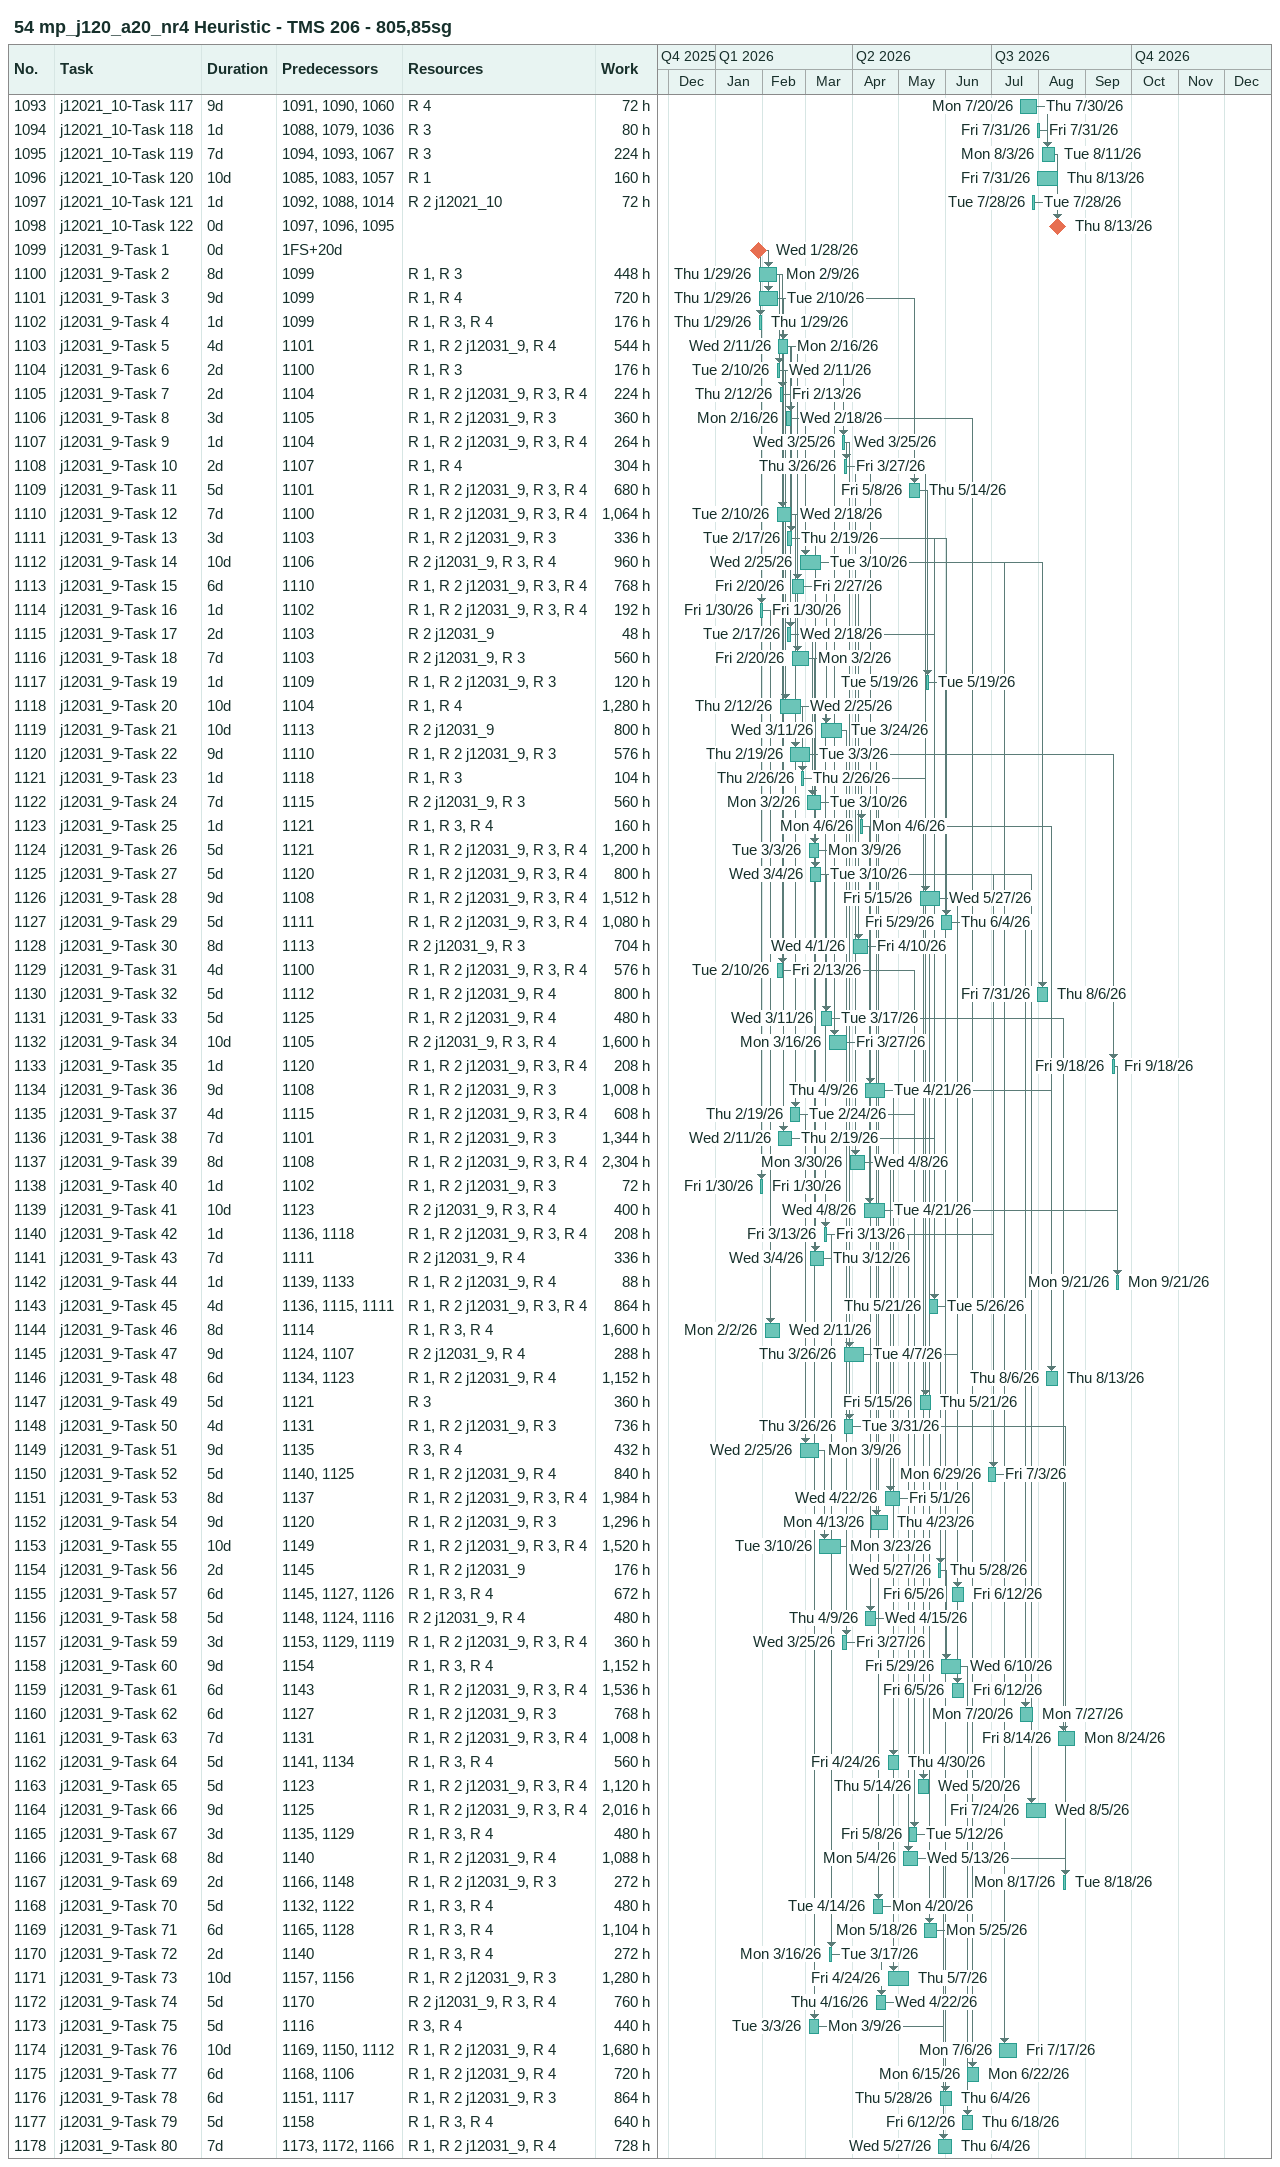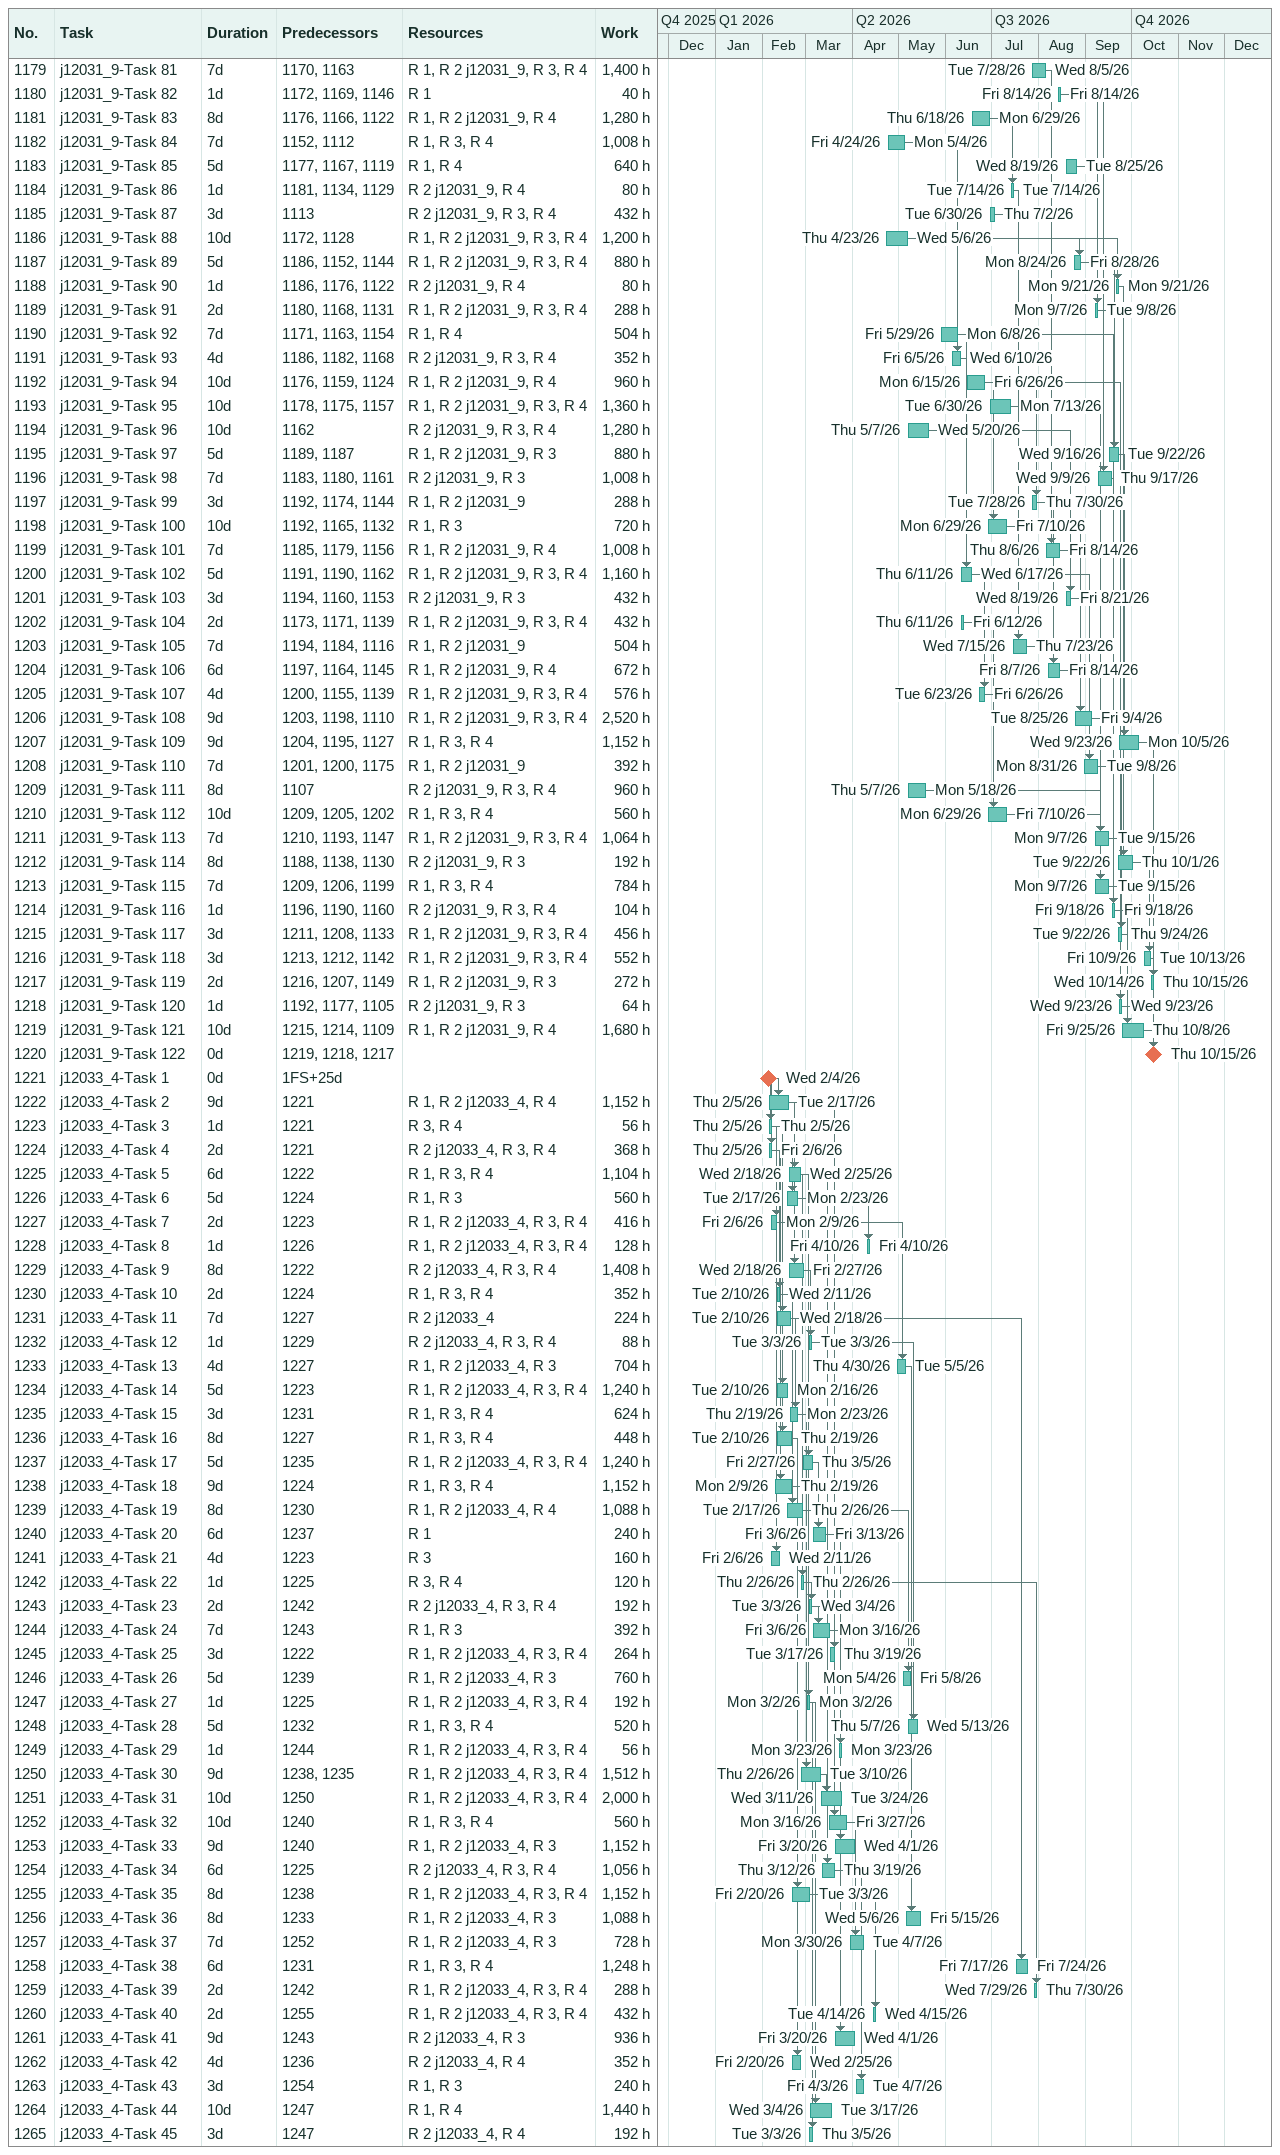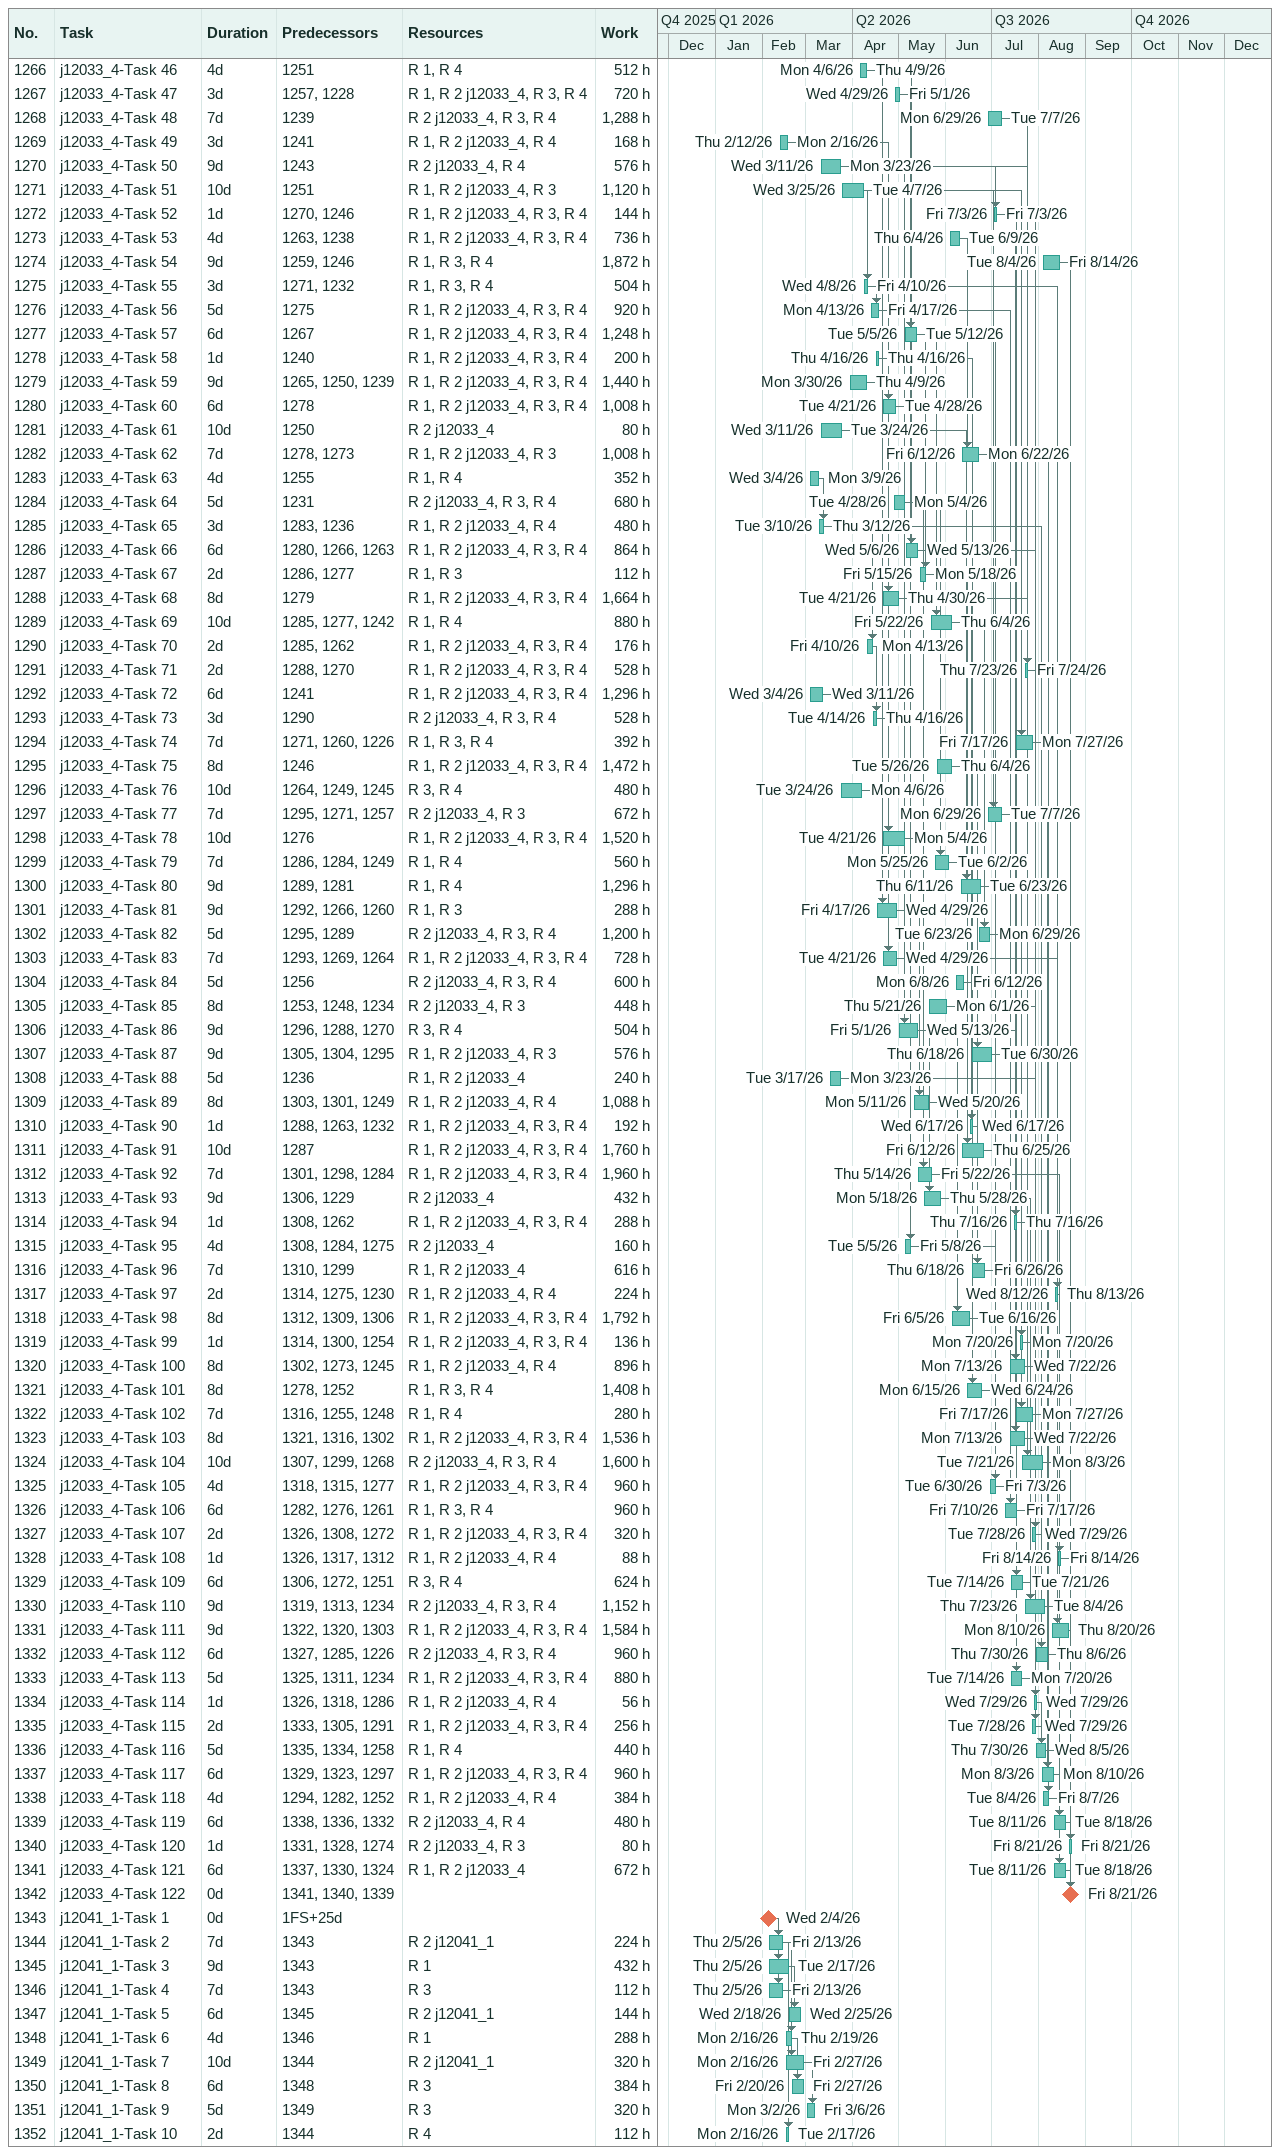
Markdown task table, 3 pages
54 mp_j120_a20_nr4 Heuristic - TMS 206 - 805,85sg

| ID | Task | Duration | Start | Finish | Predecessors | Resources | Work (h) |
|---|---|---|---|---|---|---|---|
| 1093 | j12021_10-Task 117 | 9d | 2026-07-20 | 2026-07-30 | 1091, 1090, 1060 | R 4 | 72 |
| 1094 | j12021_10-Task 118 | 1d | 2026-07-31 | 2026-07-31 | 1088, 1079, 1036 | R 3 | 80 |
| 1095 | j12021_10-Task 119 | 7d | 2026-08-03 | 2026-08-11 | 1094, 1093, 1067 | R 3 | 224 |
| 1096 | j12021_10-Task 120 | 10d | 2026-07-31 | 2026-08-13 | 1085, 1083, 1057 | R 1 | 160 |
| 1097 | j12021_10-Task 121 | 1d | 2026-07-28 | 2026-07-28 | 1092, 1088, 1014 | R 2 j12021_10 | 72 |
| 1098 | j12021_10-Task 122 | 0d | 2026-08-13 | 2026-08-13 | 1097, 1096, 1095 |  |  |
| 1099 | j12031_9-Task 1 | 0d | 2026-01-28 | 2026-01-28 | 1FS+20d |  |  |
| 1100 | j12031_9-Task 2 | 8d | 2026-01-29 | 2026-02-09 | 1099 | R 1, R 3 | 448 |
| 1101 | j12031_9-Task 3 | 9d | 2026-01-29 | 2026-02-10 | 1099 | R 1, R 4 | 720 |
| 1102 | j12031_9-Task 4 | 1d | 2026-01-29 | 2026-01-29 | 1099 | R 1, R 3, R 4 | 176 |
| 1103 | j12031_9-Task 5 | 4d | 2026-02-11 | 2026-02-16 | 1101 | R 1, R 2 j12031_9, R 4 | 544 |
| 1104 | j12031_9-Task 6 | 2d | 2026-02-10 | 2026-02-11 | 1100 | R 1, R 3 | 176 |
| 1105 | j12031_9-Task 7 | 2d | 2026-02-12 | 2026-02-13 | 1104 | R 1, R 2 j12031_9, R 3, R 4 | 224 |
| 1106 | j12031_9-Task 8 | 3d | 2026-02-16 | 2026-02-18 | 1105 | R 1, R 2 j12031_9, R 3 | 360 |
| 1107 | j12031_9-Task 9 | 1d | 2026-03-25 | 2026-03-25 | 1104 | R 1, R 2 j12031_9, R 3, R 4 | 264 |
| 1108 | j12031_9-Task 10 | 2d | 2026-03-26 | 2026-03-27 | 1107 | R 1, R 4 | 304 |
| 1109 | j12031_9-Task 11 | 5d | 2026-05-08 | 2026-05-14 | 1101 | R 1, R 2 j12031_9, R 3, R 4 | 680 |
| 1110 | j12031_9-Task 12 | 7d | 2026-02-10 | 2026-02-18 | 1100 | R 1, R 2 j12031_9, R 3, R 4 | 1064 |
| 1111 | j12031_9-Task 13 | 3d | 2026-02-17 | 2026-02-19 | 1103 | R 1, R 2 j12031_9, R 3 | 336 |
| 1112 | j12031_9-Task 14 | 10d | 2026-02-25 | 2026-03-10 | 1106 | R 2 j12031_9, R 3, R 4 | 960 |
| 1113 | j12031_9-Task 15 | 6d | 2026-02-20 | 2026-02-27 | 1110 | R 1, R 2 j12031_9, R 3, R 4 | 768 |
| 1114 | j12031_9-Task 16 | 1d | 2026-01-30 | 2026-01-30 | 1102 | R 1, R 2 j12031_9, R 3, R 4 | 192 |
| 1115 | j12031_9-Task 17 | 2d | 2026-02-17 | 2026-02-18 | 1103 | R 2 j12031_9 | 48 |
| 1116 | j12031_9-Task 18 | 7d | 2026-02-20 | 2026-03-02 | 1103 | R 2 j12031_9, R 3 | 560 |
| 1117 | j12031_9-Task 19 | 1d | 2026-05-19 | 2026-05-19 | 1109 | R 1, R 2 j12031_9, R 3 | 120 |
| 1118 | j12031_9-Task 20 | 10d | 2026-02-12 | 2026-02-25 | 1104 | R 1, R 4 | 1280 |
| 1119 | j12031_9-Task 21 | 10d | 2026-03-11 | 2026-03-24 | 1113 | R 2 j12031_9 | 800 |
| 1120 | j12031_9-Task 22 | 9d | 2026-02-19 | 2026-03-03 | 1110 | R 1, R 2 j12031_9, R 3 | 576 |
| 1121 | j12031_9-Task 23 | 1d | 2026-02-26 | 2026-02-26 | 1118 | R 1, R 3 | 104 |
| 1122 | j12031_9-Task 24 | 7d | 2026-03-02 | 2026-03-10 | 1115 | R 2 j12031_9, R 3 | 560 |
| 1123 | j12031_9-Task 25 | 1d | 2026-04-06 | 2026-04-06 | 1121 | R 1, R 3, R 4 | 160 |
| 1124 | j12031_9-Task 26 | 5d | 2026-03-03 | 2026-03-09 | 1121 | R 1, R 2 j12031_9, R 3, R 4 | 1200 |
| 1125 | j12031_9-Task 27 | 5d | 2026-03-04 | 2026-03-10 | 1120 | R 1, R 2 j12031_9, R 3, R 4 | 800 |
| 1126 | j12031_9-Task 28 | 9d | 2026-05-15 | 2026-05-27 | 1108 | R 1, R 2 j12031_9, R 3, R 4 | 1512 |
| 1127 | j12031_9-Task 29 | 5d | 2026-05-29 | 2026-06-04 | 1111 | R 1, R 2 j12031_9, R 3, R 4 | 1080 |
| 1128 | j12031_9-Task 30 | 8d | 2026-04-01 | 2026-04-10 | 1113 | R 2 j12031_9, R 3 | 704 |
| 1129 | j12031_9-Task 31 | 4d | 2026-02-10 | 2026-02-13 | 1100 | R 1, R 2 j12031_9, R 3, R 4 | 576 |
| 1130 | j12031_9-Task 32 | 5d | 2026-07-31 | 2026-08-06 | 1112 | R 1, R 2 j12031_9, R 4 | 800 |
| 1131 | j12031_9-Task 33 | 5d | 2026-03-11 | 2026-03-17 | 1125 | R 1, R 2 j12031_9, R 4 | 480 |
| 1132 | j12031_9-Task 34 | 10d | 2026-03-16 | 2026-03-27 | 1105 | R 2 j12031_9, R 3, R 4 | 1600 |
| 1133 | j12031_9-Task 35 | 1d | 2026-09-18 | 2026-09-18 | 1120 | R 1, R 2 j12031_9, R 3, R 4 | 208 |
| 1134 | j12031_9-Task 36 | 9d | 2026-04-09 | 2026-04-21 | 1108 | R 1, R 2 j12031_9, R 3 | 1008 |
| 1135 | j12031_9-Task 37 | 4d | 2026-02-19 | 2026-02-24 | 1115 | R 1, R 2 j12031_9, R 3, R 4 | 608 |
| 1136 | j12031_9-Task 38 | 7d | 2026-02-11 | 2026-02-19 | 1101 | R 1, R 2 j12031_9, R 3 | 1344 |
| 1137 | j12031_9-Task 39 | 8d | 2026-03-30 | 2026-04-08 | 1108 | R 1, R 2 j12031_9, R 3, R 4 | 2304 |
| 1138 | j12031_9-Task 40 | 1d | 2026-01-30 | 2026-01-30 | 1102 | R 1, R 2 j12031_9, R 3 | 72 |
| 1139 | j12031_9-Task 41 | 10d | 2026-04-08 | 2026-04-21 | 1123 | R 2 j12031_9, R 3, R 4 | 400 |
| 1140 | j12031_9-Task 42 | 1d | 2026-03-13 | 2026-03-13 | 1136, 1118 | R 1, R 2 j12031_9, R 3, R 4 | 208 |
| 1141 | j12031_9-Task 43 | 7d | 2026-03-04 | 2026-03-12 | 1111 | R 2 j12031_9, R 4 | 336 |
| 1142 | j12031_9-Task 44 | 1d | 2026-09-21 | 2026-09-21 | 1139, 1133 | R 1, R 2 j12031_9, R 4 | 88 |
| 1143 | j12031_9-Task 45 | 4d | 2026-05-21 | 2026-05-26 | 1136, 1115, 1111 | R 1, R 2 j12031_9, R 3, R 4 | 864 |
| 1144 | j12031_9-Task 46 | 8d | 2026-02-02 | 2026-02-11 | 1114 | R 1, R 3, R 4 | 1600 |
| 1145 | j12031_9-Task 47 | 9d | 2026-03-26 | 2026-04-07 | 1124, 1107 | R 2 j12031_9, R 4 | 288 |
| 1146 | j12031_9-Task 48 | 6d | 2026-08-06 | 2026-08-13 | 1134, 1123 | R 1, R 2 j12031_9, R 4 | 1152 |
| 1147 | j12031_9-Task 49 | 5d | 2026-05-15 | 2026-05-21 | 1121 | R 3 | 360 |
| 1148 | j12031_9-Task 50 | 4d | 2026-03-26 | 2026-03-31 | 1131 | R 1, R 2 j12031_9, R 3 | 736 |
| 1149 | j12031_9-Task 51 | 9d | 2026-02-25 | 2026-03-09 | 1135 | R 3, R 4 | 432 |
| 1150 | j12031_9-Task 52 | 5d | 2026-06-29 | 2026-07-03 | 1140, 1125 | R 1, R 2 j12031_9, R 4 | 840 |
| 1151 | j12031_9-Task 53 | 8d | 2026-04-22 | 2026-05-01 | 1137 | R 1, R 2 j12031_9, R 3, R 4 | 1984 |
| 1152 | j12031_9-Task 54 | 9d | 2026-04-13 | 2026-04-23 | 1120 | R 1, R 2 j12031_9, R 3 | 1296 |
| 1153 | j12031_9-Task 55 | 10d | 2026-03-10 | 2026-03-23 | 1149 | R 1, R 2 j12031_9, R 3, R 4 | 1520 |
| 1154 | j12031_9-Task 56 | 2d | 2026-05-27 | 2026-05-28 | 1145 | R 1, R 2 j12031_9 | 176 |
| 1155 | j12031_9-Task 57 | 6d | 2026-06-05 | 2026-06-12 | 1145, 1127, 1126 | R 1, R 3, R 4 | 672 |
| 1156 | j12031_9-Task 58 | 5d | 2026-04-09 | 2026-04-15 | 1148, 1124, 1116 | R 2 j12031_9, R 4 | 480 |
| 1157 | j12031_9-Task 59 | 3d | 2026-03-25 | 2026-03-27 | 1153, 1129, 1119 | R 1, R 2 j12031_9, R 3, R 4 | 360 |
| 1158 | j12031_9-Task 60 | 9d | 2026-05-29 | 2026-06-10 | 1154 | R 1, R 3, R 4 | 1152 |
| 1159 | j12031_9-Task 61 | 6d | 2026-06-05 | 2026-06-12 | 1143 | R 1, R 2 j12031_9, R 3, R 4 | 1536 |
| 1160 | j12031_9-Task 62 | 6d | 2026-07-20 | 2026-07-27 | 1127 | R 1, R 2 j12031_9, R 3 | 768 |
| 1161 | j12031_9-Task 63 | 7d | 2026-08-14 | 2026-08-24 | 1131 | R 1, R 2 j12031_9, R 3, R 4 | 1008 |
| 1162 | j12031_9-Task 64 | 5d | 2026-04-24 | 2026-04-30 | 1141, 1134 | R 1, R 3, R 4 | 560 |
| 1163 | j12031_9-Task 65 | 5d | 2026-05-14 | 2026-05-20 | 1123 | R 1, R 2 j12031_9, R 3, R 4 | 1120 |
| 1164 | j12031_9-Task 66 | 9d | 2026-07-24 | 2026-08-05 | 1125 | R 1, R 2 j12031_9, R 3, R 4 | 2016 |
| 1165 | j12031_9-Task 67 | 3d | 2026-05-08 | 2026-05-12 | 1135, 1129 | R 1, R 3, R 4 | 480 |
| 1166 | j12031_9-Task 68 | 8d | 2026-05-04 | 2026-05-13 | 1140 | R 1, R 2 j12031_9, R 4 | 1088 |
| 1167 | j12031_9-Task 69 | 2d | 2026-08-17 | 2026-08-18 | 1166, 1148 | R 1, R 2 j12031_9, R 3 | 272 |
| 1168 | j12031_9-Task 70 | 5d | 2026-04-14 | 2026-04-20 | 1132, 1122 | R 1, R 3, R 4 | 480 |
| 1169 | j12031_9-Task 71 | 6d | 2026-05-18 | 2026-05-25 | 1165, 1128 | R 1, R 3, R 4 | 1104 |
| 1170 | j12031_9-Task 72 | 2d | 2026-03-16 | 2026-03-17 | 1140 | R 1, R 3, R 4 | 272 |
| 1171 | j12031_9-Task 73 | 10d | 2026-04-24 | 2026-05-07 | 1157, 1156 | R 1, R 2 j12031_9, R 3 | 1280 |
| 1172 | j12031_9-Task 74 | 5d | 2026-04-16 | 2026-04-22 | 1170 | R 2 j12031_9, R 3, R 4 | 760 |
| 1173 | j12031_9-Task 75 | 5d | 2026-03-03 | 2026-03-09 | 1116 | R 3, R 4 | 440 |
| 1174 | j12031_9-Task 76 | 10d | 2026-07-06 | 2026-07-17 | 1169, 1150, 1112 | R 1, R 2 j12031_9, R 4 | 1680 |
| 1175 | j12031_9-Task 77 | 6d | 2026-06-15 | 2026-06-22 | 1168, 1106 | R 1, R 2 j12031_9, R 4 | 720 |
| 1176 | j12031_9-Task 78 | 6d | 2026-05-28 | 2026-06-04 | 1151, 1117 | R 1, R 2 j12031_9, R 3 | 864 |
| 1177 | j12031_9-Task 79 | 5d | 2026-06-12 | 2026-06-18 | 1158 | R 1, R 3, R 4 | 640 |
| 1178 | j12031_9-Task 80 | 7d | 2026-05-27 | 2026-06-04 | 1173, 1172, 1166 | R 1, R 2 j12031_9, R 4 | 728 |
| 1179 | j12031_9-Task 81 | 7d | 2026-07-28 | 2026-08-05 | 1170, 1163 | R 1, R 2 j12031_9, R 3, R 4 | 1400 |
| 1180 | j12031_9-Task 82 | 1d | 2026-08-14 | 2026-08-14 | 1172, 1169, 1146 | R 1 | 40 |
| 1181 | j12031_9-Task 83 | 8d | 2026-06-18 | 2026-06-29 | 1176, 1166, 1122 | R 1, R 2 j12031_9, R 4 | 1280 |
| 1182 | j12031_9-Task 84 | 7d | 2026-04-24 | 2026-05-04 | 1152, 1112 | R 1, R 3, R 4 | 1008 |
| 1183 | j12031_9-Task 85 | 5d | 2026-08-19 | 2026-08-25 | 1177, 1167, 1119 | R 1, R 4 | 640 |
| 1184 | j12031_9-Task 86 | 1d | 2026-07-14 | 2026-07-14 | 1181, 1134, 1129 | R 2 j12031_9, R 4 | 80 |
| 1185 | j12031_9-Task 87 | 3d | 2026-06-30 | 2026-07-02 | 1113 | R 2 j12031_9, R 3, R 4 | 432 |
| 1186 | j12031_9-Task 88 | 10d | 2026-04-23 | 2026-05-06 | 1172, 1128 | R 1, R 2 j12031_9, R 3, R 4 | 1200 |
| 1187 | j12031_9-Task 89 | 5d | 2026-08-24 | 2026-08-28 | 1186, 1152, 1144 | R 1, R 2 j12031_9, R 3, R 4 | 880 |
| 1188 | j12031_9-Task 90 | 1d | 2026-09-21 | 2026-09-21 | 1186, 1176, 1122 | R 2 j12031_9, R 4 | 80 |
| 1189 | j12031_9-Task 91 | 2d | 2026-09-07 | 2026-09-08 | 1180, 1168, 1131 | R 1, R 2 j12031_9, R 3, R 4 | 288 |
| 1190 | j12031_9-Task 92 | 7d | 2026-05-29 | 2026-06-08 | 1171, 1163, 1154 | R 1, R 4 | 504 |
| 1191 | j12031_9-Task 93 | 4d | 2026-06-05 | 2026-06-10 | 1186, 1182, 1168 | R 2 j12031_9, R 3, R 4 | 352 |
| 1192 | j12031_9-Task 94 | 10d | 2026-06-15 | 2026-06-26 | 1176, 1159, 1124 | R 1, R 2 j12031_9, R 4 | 960 |
| 1193 | j12031_9-Task 95 | 10d | 2026-06-30 | 2026-07-13 | 1178, 1175, 1157 | R 1, R 2 j12031_9, R 3, R 4 | 1360 |
| 1194 | j12031_9-Task 96 | 10d | 2026-05-07 | 2026-05-20 | 1162 | R 2 j12031_9, R 3, R 4 | 1280 |
| 1195 | j12031_9-Task 97 | 5d | 2026-09-16 | 2026-09-22 | 1189, 1187 | R 1, R 2 j12031_9, R 3 | 880 |
| 1196 | j12031_9-Task 98 | 7d | 2026-09-09 | 2026-09-17 | 1183, 1180, 1161 | R 2 j12031_9, R 3 | 1008 |
| 1197 | j12031_9-Task 99 | 3d | 2026-07-28 | 2026-07-30 | 1192, 1174, 1144 | R 1, R 2 j12031_9 | 288 |
| 1198 | j12031_9-Task 100 | 10d | 2026-06-29 | 2026-07-10 | 1192, 1165, 1132 | R 1, R 3 | 720 |
| 1199 | j12031_9-Task 101 | 7d | 2026-08-06 | 2026-08-14 | 1185, 1179, 1156 | R 1, R 2 j12031_9, R 4 | 1008 |
| 1200 | j12031_9-Task 102 | 5d | 2026-06-11 | 2026-06-17 | 1191, 1190, 1162 | R 1, R 2 j12031_9, R 3, R 4 | 1160 |
| 1201 | j12031_9-Task 103 | 3d | 2026-08-19 | 2026-08-21 | 1194, 1160, 1153 | R 2 j12031_9, R 3 | 432 |
| 1202 | j12031_9-Task 104 | 2d | 2026-06-11 | 2026-06-12 | 1173, 1171, 1139 | R 1, R 2 j12031_9, R 3, R 4 | 432 |
| 1203 | j12031_9-Task 105 | 7d | 2026-07-15 | 2026-07-23 | 1194, 1184, 1116 | R 1, R 2 j12031_9 | 504 |
| 1204 | j12031_9-Task 106 | 6d | 2026-08-07 | 2026-08-14 | 1197, 1164, 1145 | R 1, R 2 j12031_9, R 4 | 672 |
| 1205 | j12031_9-Task 107 | 4d | 2026-06-23 | 2026-06-26 | 1200, 1155, 1139 | R 1, R 2 j12031_9, R 3, R 4 | 576 |
| 1206 | j12031_9-Task 108 | 9d | 2026-08-25 | 2026-09-04 | 1203, 1198, 1110 | R 1, R 2 j12031_9, R 3, R 4 | 2520 |
| 1207 | j12031_9-Task 109 | 9d | 2026-09-23 | 2026-10-05 | 1204, 1195, 1127 | R 1, R 3, R 4 | 1152 |
| 1208 | j12031_9-Task 110 | 7d | 2026-08-31 | 2026-09-08 | 1201, 1200, 1175 | R 1, R 2 j12031_9 | 392 |
| 1209 | j12031_9-Task 111 | 8d | 2026-05-07 | 2026-05-18 | 1107 | R 2 j12031_9, R 3, R 4 | 960 |
| 1210 | j12031_9-Task 112 | 10d | 2026-06-29 | 2026-07-10 | 1209, 1205, 1202 | R 1, R 3, R 4 | 560 |
| 1211 | j12031_9-Task 113 | 7d | 2026-09-07 | 2026-09-15 | 1210, 1193, 1147 | R 1, R 2 j12031_9, R 3, R 4 | 1064 |
| 1212 | j12031_9-Task 114 | 8d | 2026-09-22 | 2026-10-01 | 1188, 1138, 1130 | R 2 j12031_9, R 3 | 192 |
| 1213 | j12031_9-Task 115 | 7d | 2026-09-07 | 2026-09-15 | 1209, 1206, 1199 | R 1, R 3, R 4 | 784 |
| 1214 | j12031_9-Task 116 | 1d | 2026-09-18 | 2026-09-18 | 1196, 1190, 1160 | R 2 j12031_9, R 3, R 4 | 104 |
| 1215 | j12031_9-Task 117 | 3d | 2026-09-22 | 2026-09-24 | 1211, 1208, 1133 | R 1, R 2 j12031_9, R 3, R 4 | 456 |
| 1216 | j12031_9-Task 118 | 3d | 2026-10-09 | 2026-10-13 | 1213, 1212, 1142 | R 1, R 2 j12031_9, R 3, R 4 | 552 |
| 1217 | j12031_9-Task 119 | 2d | 2026-10-14 | 2026-10-15 | 1216, 1207, 1149 | R 1, R 2 j12031_9, R 3 | 272 |
| 1218 | j12031_9-Task 120 | 1d | 2026-09-23 | 2026-09-23 | 1192, 1177, 1105 | R 2 j12031_9, R 3 | 64 |
| 1219 | j12031_9-Task 121 | 10d | 2026-09-25 | 2026-10-08 | 1215, 1214, 1109 | R 1, R 2 j12031_9, R 4 | 1680 |
| 1220 | j12031_9-Task 122 | 0d | 2026-10-15 | 2026-10-15 | 1219, 1218, 1217 |  |  |
| 1221 | j12033_4-Task 1 | 0d | 2026-02-04 | 2026-02-04 | 1FS+25d |  |  |
| 1222 | j12033_4-Task 2 | 9d | 2026-02-05 | 2026-02-17 | 1221 | R 1, R 2 j12033_4, R 4 | 1152 |
| 1223 | j12033_4-Task 3 | 1d | 2026-02-05 | 2026-02-05 | 1221 | R 3, R 4 | 56 |
| 1224 | j12033_4-Task 4 | 2d | 2026-02-05 | 2026-02-06 | 1221 | R 2 j12033_4, R 3, R 4 | 368 |
| 1225 | j12033_4-Task 5 | 6d | 2026-02-18 | 2026-02-25 | 1222 | R 1, R 3, R 4 | 1104 |
| 1226 | j12033_4-Task 6 | 5d | 2026-02-17 | 2026-02-23 | 1224 | R 1, R 3 | 560 |
| 1227 | j12033_4-Task 7 | 2d | 2026-02-06 | 2026-02-09 | 1223 | R 1, R 2 j12033_4, R 3, R 4 | 416 |
| 1228 | j12033_4-Task 8 | 1d | 2026-04-10 | 2026-04-10 | 1226 | R 1, R 2 j12033_4, R 3, R 4 | 128 |
| 1229 | j12033_4-Task 9 | 8d | 2026-02-18 | 2026-02-27 | 1222 | R 2 j12033_4, R 3, R 4 | 1408 |
| 1230 | j12033_4-Task 10 | 2d | 2026-02-10 | 2026-02-11 | 1224 | R 1, R 3, R 4 | 352 |
| 1231 | j12033_4-Task 11 | 7d | 2026-02-10 | 2026-02-18 | 1227 | R 2 j12033_4 | 224 |
| 1232 | j12033_4-Task 12 | 1d | 2026-03-03 | 2026-03-03 | 1229 | R 2 j12033_4, R 3, R 4 | 88 |
| 1233 | j12033_4-Task 13 | 4d | 2026-04-30 | 2026-05-05 | 1227 | R 1, R 2 j12033_4, R 3 | 704 |
| 1234 | j12033_4-Task 14 | 5d | 2026-02-10 | 2026-02-16 | 1223 | R 1, R 2 j12033_4, R 3, R 4 | 1240 |
| 1235 | j12033_4-Task 15 | 3d | 2026-02-19 | 2026-02-23 | 1231 | R 1, R 3, R 4 | 624 |
| 1236 | j12033_4-Task 16 | 8d | 2026-02-10 | 2026-02-19 | 1227 | R 1, R 3, R 4 | 448 |
| 1237 | j12033_4-Task 17 | 5d | 2026-02-27 | 2026-03-05 | 1235 | R 1, R 2 j12033_4, R 3, R 4 | 1240 |
| 1238 | j12033_4-Task 18 | 9d | 2026-02-09 | 2026-02-19 | 1224 | R 1, R 3, R 4 | 1152 |
| 1239 | j12033_4-Task 19 | 8d | 2026-02-17 | 2026-02-26 | 1230 | R 1, R 2 j12033_4, R 4 | 1088 |
| 1240 | j12033_4-Task 20 | 6d | 2026-03-06 | 2026-03-13 | 1237 | R 1 | 240 |
| 1241 | j12033_4-Task 21 | 4d | 2026-02-06 | 2026-02-11 | 1223 | R 3 | 160 |
| 1242 | j12033_4-Task 22 | 1d | 2026-02-26 | 2026-02-26 | 1225 | R 3, R 4 | 120 |
| 1243 | j12033_4-Task 23 | 2d | 2026-03-03 | 2026-03-04 | 1242 | R 2 j12033_4, R 3, R 4 | 192 |
| 1244 | j12033_4-Task 24 | 7d | 2026-03-06 | 2026-03-16 | 1243 | R 1, R 3 | 392 |
| 1245 | j12033_4-Task 25 | 3d | 2026-03-17 | 2026-03-19 | 1222 | R 1, R 2 j12033_4, R 3, R 4 | 264 |
| 1246 | j12033_4-Task 26 | 5d | 2026-05-04 | 2026-05-08 | 1239 | R 1, R 2 j12033_4, R 3 | 760 |
| 1247 | j12033_4-Task 27 | 1d | 2026-03-02 | 2026-03-02 | 1225 | R 1, R 2 j12033_4, R 3, R 4 | 192 |
| 1248 | j12033_4-Task 28 | 5d | 2026-05-07 | 2026-05-13 | 1232 | R 1, R 3, R 4 | 520 |
| 1249 | j12033_4-Task 29 | 1d | 2026-03-23 | 2026-03-23 | 1244 | R 1, R 2 j12033_4, R 3, R 4 | 56 |
| 1250 | j12033_4-Task 30 | 9d | 2026-02-26 | 2026-03-10 | 1238, 1235 | R 1, R 2 j12033_4, R 3, R 4 | 1512 |
| 1251 | j12033_4-Task 31 | 10d | 2026-03-11 | 2026-03-24 | 1250 | R 1, R 2 j12033_4, R 3, R 4 | 2000 |
| 1252 | j12033_4-Task 32 | 10d | 2026-03-16 | 2026-03-27 | 1240 | R 1, R 3, R 4 | 560 |
| 1253 | j12033_4-Task 33 | 9d | 2026-03-20 | 2026-04-01 | 1240 | R 1, R 2 j12033_4, R 3 | 1152 |
| 1254 | j12033_4-Task 34 | 6d | 2026-03-12 | 2026-03-19 | 1225 | R 2 j12033_4, R 3, R 4 | 1056 |
| 1255 | j12033_4-Task 35 | 8d | 2026-02-20 | 2026-03-03 | 1238 | R 1, R 2 j12033_4, R 3, R 4 | 1152 |
| 1256 | j12033_4-Task 36 | 8d | 2026-05-06 | 2026-05-15 | 1233 | R 1, R 2 j12033_4, R 3 | 1088 |
| 1257 | j12033_4-Task 37 | 7d | 2026-03-30 | 2026-04-07 | 1252 | R 1, R 2 j12033_4, R 3 | 728 |
| 1258 | j12033_4-Task 38 | 6d | 2026-07-17 | 2026-07-24 | 1231 | R 1, R 3, R 4 | 1248 |
| 1259 | j12033_4-Task 39 | 2d | 2026-07-29 | 2026-07-30 | 1242 | R 1, R 2 j12033_4, R 3, R 4 | 288 |
| 1260 | j12033_4-Task 40 | 2d | 2026-04-14 | 2026-04-15 | 1255 | R 1, R 2 j12033_4, R 3, R 4 | 432 |
| 1261 | j12033_4-Task 41 | 9d | 2026-03-20 | 2026-04-01 | 1243 | R 2 j12033_4, R 3 | 936 |
| 1262 | j12033_4-Task 42 | 4d | 2026-02-20 | 2026-02-25 | 1236 | R 2 j12033_4, R 4 | 352 |
| 1263 | j12033_4-Task 43 | 3d | 2026-04-03 | 2026-04-07 | 1254 | R 1, R 3 | 240 |
| 1264 | j12033_4-Task 44 | 10d | 2026-03-04 | 2026-03-17 | 1247 | R 1, R 4 | 1440 |
| 1265 | j12033_4-Task 45 | 3d | 2026-03-03 | 2026-03-05 | 1247 | R 2 j12033_4, R 4 | 192 |
| 1266 | j12033_4-Task 46 | 4d | 2026-04-06 | 2026-04-09 | 1251 | R 1, R 4 | 512 |
| 1267 | j12033_4-Task 47 | 3d | 2026-04-29 | 2026-05-01 | 1257, 1228 | R 1, R 2 j12033_4, R 3, R 4 | 720 |
| 1268 | j12033_4-Task 48 | 7d | 2026-06-29 | 2026-07-07 | 1239 | R 2 j12033_4, R 3, R 4 | 1288 |
| 1269 | j12033_4-Task 49 | 3d | 2026-02-12 | 2026-02-16 | 1241 | R 1, R 2 j12033_4, R 4 | 168 |
| 1270 | j12033_4-Task 50 | 9d | 2026-03-11 | 2026-03-23 | 1243 | R 2 j12033_4, R 4 | 576 |
| 1271 | j12033_4-Task 51 | 10d | 2026-03-25 | 2026-04-07 | 1251 | R 1, R 2 j12033_4, R 3 | 1120 |
| 1272 | j12033_4-Task 52 | 1d | 2026-07-03 | 2026-07-03 | 1270, 1246 | R 1, R 2 j12033_4, R 3, R 4 | 144 |
| 1273 | j12033_4-Task 53 | 4d | 2026-06-04 | 2026-06-09 | 1263, 1238 | R 1, R 2 j12033_4, R 3, R 4 | 736 |
| 1274 | j12033_4-Task 54 | 9d | 2026-08-04 | 2026-08-14 | 1259, 1246 | R 1, R 3, R 4 | 1872 |
| 1275 | j12033_4-Task 55 | 3d | 2026-04-08 | 2026-04-10 | 1271, 1232 | R 1, R 3, R 4 | 504 |
| 1276 | j12033_4-Task 56 | 5d | 2026-04-13 | 2026-04-17 | 1275 | R 1, R 2 j12033_4, R 3, R 4 | 920 |
| 1277 | j12033_4-Task 57 | 6d | 2026-05-05 | 2026-05-12 | 1267 | R 1, R 2 j12033_4, R 3, R 4 | 1248 |
| 1278 | j12033_4-Task 58 | 1d | 2026-04-16 | 2026-04-16 | 1240 | R 1, R 2 j12033_4, R 3, R 4 | 200 |
| 1279 | j12033_4-Task 59 | 9d | 2026-03-30 | 2026-04-09 | 1265, 1250, 1239 | R 1, R 2 j12033_4, R 3, R 4 | 1440 |
| 1280 | j12033_4-Task 60 | 6d | 2026-04-21 | 2026-04-28 | 1278 | R 1, R 2 j12033_4, R 3, R 4 | 1008 |
| 1281 | j12033_4-Task 61 | 10d | 2026-03-11 | 2026-03-24 | 1250 | R 2 j12033_4 | 80 |
| 1282 | j12033_4-Task 62 | 7d | 2026-06-12 | 2026-06-22 | 1278, 1273 | R 1, R 2 j12033_4, R 3 | 1008 |
| 1283 | j12033_4-Task 63 | 4d | 2026-03-04 | 2026-03-09 | 1255 | R 1, R 4 | 352 |
| 1284 | j12033_4-Task 64 | 5d | 2026-04-28 | 2026-05-04 | 1231 | R 2 j12033_4, R 3, R 4 | 680 |
| 1285 | j12033_4-Task 65 | 3d | 2026-03-10 | 2026-03-12 | 1283, 1236 | R 1, R 2 j12033_4, R 4 | 480 |
| 1286 | j12033_4-Task 66 | 6d | 2026-05-06 | 2026-05-13 | 1280, 1266, 1263 | R 1, R 2 j12033_4, R 3, R 4 | 864 |
| 1287 | j12033_4-Task 67 | 2d | 2026-05-15 | 2026-05-18 | 1286, 1277 | R 1, R 3 | 112 |
| 1288 | j12033_4-Task 68 | 8d | 2026-04-21 | 2026-04-30 | 1279 | R 1, R 2 j12033_4, R 3, R 4 | 1664 |
| 1289 | j12033_4-Task 69 | 10d | 2026-05-22 | 2026-06-04 | 1285, 1277, 1242 | R 1, R 4 | 880 |
| 1290 | j12033_4-Task 70 | 2d | 2026-04-10 | 2026-04-13 | 1285, 1262 | R 1, R 2 j12033_4, R 3, R 4 | 176 |
| 1291 | j12033_4-Task 71 | 2d | 2026-07-23 | 2026-07-24 | 1288, 1270 | R 1, R 2 j12033_4, R 3, R 4 | 528 |
| 1292 | j12033_4-Task 72 | 6d | 2026-03-04 | 2026-03-11 | 1241 | R 1, R 2 j12033_4, R 3, R 4 | 1296 |
| 1293 | j12033_4-Task 73 | 3d | 2026-04-14 | 2026-04-16 | 1290 | R 2 j12033_4, R 3, R 4 | 528 |
| 1294 | j12033_4-Task 74 | 7d | 2026-07-17 | 2026-07-27 | 1271, 1260, 1226 | R 1, R 3, R 4 | 392 |
| 1295 | j12033_4-Task 75 | 8d | 2026-05-26 | 2026-06-04 | 1246 | R 1, R 2 j12033_4, R 3, R 4 | 1472 |
| 1296 | j12033_4-Task 76 | 10d | 2026-03-24 | 2026-04-06 | 1264, 1249, 1245 | R 3, R 4 | 480 |
| 1297 | j12033_4-Task 77 | 7d | 2026-06-29 | 2026-07-07 | 1295, 1271, 1257 | R 2 j12033_4, R 3 | 672 |
| 1298 | j12033_4-Task 78 | 10d | 2026-04-21 | 2026-05-04 | 1276 | R 1, R 2 j12033_4, R 3, R 4 | 1520 |
| 1299 | j12033_4-Task 79 | 7d | 2026-05-25 | 2026-06-02 | 1286, 1284, 1249 | R 1, R 4 | 560 |
| 1300 | j12033_4-Task 80 | 9d | 2026-06-11 | 2026-06-23 | 1289, 1281 | R 1, R 4 | 1296 |
| 1301 | j12033_4-Task 81 | 9d | 2026-04-17 | 2026-04-29 | 1292, 1266, 1260 | R 1, R 3 | 288 |
| 1302 | j12033_4-Task 82 | 5d | 2026-06-23 | 2026-06-29 | 1295, 1289 | R 2 j12033_4, R 3, R 4 | 1200 |
| 1303 | j12033_4-Task 83 | 7d | 2026-04-21 | 2026-04-29 | 1293, 1269, 1264 | R 1, R 2 j12033_4, R 3, R 4 | 728 |
| 1304 | j12033_4-Task 84 | 5d | 2026-06-08 | 2026-06-12 | 1256 | R 2 j12033_4, R 3, R 4 | 600 |
| 1305 | j12033_4-Task 85 | 8d | 2026-05-21 | 2026-06-01 | 1253, 1248, 1234 | R 2 j12033_4, R 3 | 448 |
| 1306 | j12033_4-Task 86 | 9d | 2026-05-01 | 2026-05-13 | 1296, 1288, 1270 | R 3, R 4 | 504 |
| 1307 | j12033_4-Task 87 | 9d | 2026-06-18 | 2026-06-30 | 1305, 1304, 1295 | R 1, R 2 j12033_4, R 3 | 576 |
| 1308 | j12033_4-Task 88 | 5d | 2026-03-17 | 2026-03-23 | 1236 | R 1, R 2 j12033_4 | 240 |
| 1309 | j12033_4-Task 89 | 8d | 2026-05-11 | 2026-05-20 | 1303, 1301, 1249 | R 1, R 2 j12033_4, R 4 | 1088 |
| 1310 | j12033_4-Task 90 | 1d | 2026-06-17 | 2026-06-17 | 1288, 1263, 1232 | R 1, R 2 j12033_4, R 3, R 4 | 192 |
| 1311 | j12033_4-Task 91 | 10d | 2026-06-12 | 2026-06-25 | 1287 | R 1, R 2 j12033_4, R 3, R 4 | 1760 |
| 1312 | j12033_4-Task 92 | 7d | 2026-05-14 | 2026-05-22 | 1301, 1298, 1284 | R 1, R 2 j12033_4, R 3, R 4 | 1960 |
| 1313 | j12033_4-Task 93 | 9d | 2026-05-18 | 2026-05-28 | 1306, 1229 | R 2 j12033_4 | 432 |
| 1314 | j12033_4-Task 94 | 1d | 2026-07-16 | 2026-07-16 | 1308, 1262 | R 1, R 2 j12033_4, R 3, R 4 | 288 |
| 1315 | j12033_4-Task 95 | 4d | 2026-05-05 | 2026-05-08 | 1308, 1284, 1275 | R 2 j12033_4 | 160 |
| 1316 | j12033_4-Task 96 | 7d | 2026-06-18 | 2026-06-26 | 1310, 1299 | R 1, R 2 j12033_4 | 616 |
| 1317 | j12033_4-Task 97 | 2d | 2026-08-12 | 2026-08-13 | 1314, 1275, 1230 | R 1, R 2 j12033_4, R 4 | 224 |
| 1318 | j12033_4-Task 98 | 8d | 2026-06-05 | 2026-06-16 | 1312, 1309, 1306 | R 1, R 2 j12033_4, R 3, R 4 | 1792 |
| 1319 | j12033_4-Task 99 | 1d | 2026-07-20 | 2026-07-20 | 1314, 1300, 1254 | R 1, R 2 j12033_4, R 3, R 4 | 136 |
| 1320 | j12033_4-Task 100 | 8d | 2026-07-13 | 2026-07-22 | 1302, 1273, 1245 | R 1, R 2 j12033_4, R 4 | 896 |
| 1321 | j12033_4-Task 101 | 8d | 2026-06-15 | 2026-06-24 | 1278, 1252 | R 1, R 3, R 4 | 1408 |
| 1322 | j12033_4-Task 102 | 7d | 2026-07-17 | 2026-07-27 | 1316, 1255, 1248 | R 1, R 4 | 280 |
| 1323 | j12033_4-Task 103 | 8d | 2026-07-13 | 2026-07-22 | 1321, 1316, 1302 | R 1, R 2 j12033_4, R 3, R 4 | 1536 |
| 1324 | j12033_4-Task 104 | 10d | 2026-07-21 | 2026-08-03 | 1307, 1299, 1268 | R 2 j12033_4, R 3, R 4 | 1600 |
| 1325 | j12033_4-Task 105 | 4d | 2026-06-30 | 2026-07-03 | 1318, 1315, 1277 | R 1, R 2 j12033_4, R 3, R 4 | 960 |
| 1326 | j12033_4-Task 106 | 6d | 2026-07-10 | 2026-07-17 | 1282, 1276, 1261 | R 1, R 3, R 4 | 960 |
| 1327 | j12033_4-Task 107 | 2d | 2026-07-28 | 2026-07-29 | 1326, 1308, 1272 | R 1, R 2 j12033_4, R 3, R 4 | 320 |
| 1328 | j12033_4-Task 108 | 1d | 2026-08-14 | 2026-08-14 | 1326, 1317, 1312 | R 1, R 2 j12033_4, R 4 | 88 |
| 1329 | j12033_4-Task 109 | 6d | 2026-07-14 | 2026-07-21 | 1306, 1272, 1251 | R 3, R 4 | 624 |
| 1330 | j12033_4-Task 110 | 9d | 2026-07-23 | 2026-08-04 | 1319, 1313, 1234 | R 2 j12033_4, R 3, R 4 | 1152 |
| 1331 | j12033_4-Task 111 | 9d | 2026-08-10 | 2026-08-20 | 1322, 1320, 1303 | R 1, R 2 j12033_4, R 3, R 4 | 1584 |
| 1332 | j12033_4-Task 112 | 6d | 2026-07-30 | 2026-08-06 | 1327, 1285, 1226 | R 2 j12033_4, R 3, R 4 | 960 |
| 1333 | j12033_4-Task 113 | 5d | 2026-07-14 | 2026-07-20 | 1325, 1311, 1234 | R 1, R 2 j12033_4, R 3, R 4 | 880 |
| 1334 | j12033_4-Task 114 | 1d | 2026-07-29 | 2026-07-29 | 1326, 1318, 1286 | R 1, R 2 j12033_4, R 4 | 56 |
| 1335 | j12033_4-Task 115 | 2d | 2026-07-28 | 2026-07-29 | 1333, 1305, 1291 | R 1, R 2 j12033_4, R 3, R 4 | 256 |
| 1336 | j12033_4-Task 116 | 5d | 2026-07-30 | 2026-08-05 | 1335, 1334, 1258 | R 1, R 4 | 440 |
| 1337 | j12033_4-Task 117 | 6d | 2026-08-03 | 2026-08-10 | 1329, 1323, 1297 | R 1, R 2 j12033_4, R 3, R 4 | 960 |
| 1338 | j12033_4-Task 118 | 4d | 2026-08-04 | 2026-08-07 | 1294, 1282, 1252 | R 1, R 2 j12033_4, R 4 | 384 |
| 1339 | j12033_4-Task 119 | 6d | 2026-08-11 | 2026-08-18 | 1338, 1336, 1332 | R 2 j12033_4, R 4 | 480 |
| 1340 | j12033_4-Task 120 | 1d | 2026-08-21 | 2026-08-21 | 1331, 1328, 1274 | R 2 j12033_4, R 3 | 80 |
| 1341 | j12033_4-Task 121 | 6d | 2026-08-11 | 2026-08-18 | 1337, 1330, 1324 | R 1, R 2 j12033_4 | 672 |
| 1342 | j12033_4-Task 122 | 0d | 2026-08-21 | 2026-08-21 | 1341, 1340, 1339 |  |  |
| 1343 | j12041_1-Task 1 | 0d | 2026-02-04 | 2026-02-04 | 1FS+25d |  |  |
| 1344 | j12041_1-Task 2 | 7d | 2026-02-05 | 2026-02-13 | 1343 | R 2 j12041_1 | 224 |
| 1345 | j12041_1-Task 3 | 9d | 2026-02-05 | 2026-02-17 | 1343 | R 1 | 432 |
| 1346 | j12041_1-Task 4 | 7d | 2026-02-05 | 2026-02-13 | 1343 | R 3 | 112 |
| 1347 | j12041_1-Task 5 | 6d | 2026-02-18 | 2026-02-25 | 1345 | R 2 j12041_1 | 144 |
| 1348 | j12041_1-Task 6 | 4d | 2026-02-16 | 2026-02-19 | 1346 | R 1 | 288 |
| 1349 | j12041_1-Task 7 | 10d | 2026-02-16 | 2026-02-27 | 1344 | R 2 j12041_1 | 320 |
| 1350 | j12041_1-Task 8 | 6d | 2026-02-20 | 2026-02-27 | 1348 | R 3 | 384 |
| 1351 | j12041_1-Task 9 | 5d | 2026-03-02 | 2026-03-06 | 1349 | R 3 | 320 |
| 1352 | j12041_1-Task 10 | 2d | 2026-02-16 | 2026-02-17 | 1344 | R 4 | 112 |
